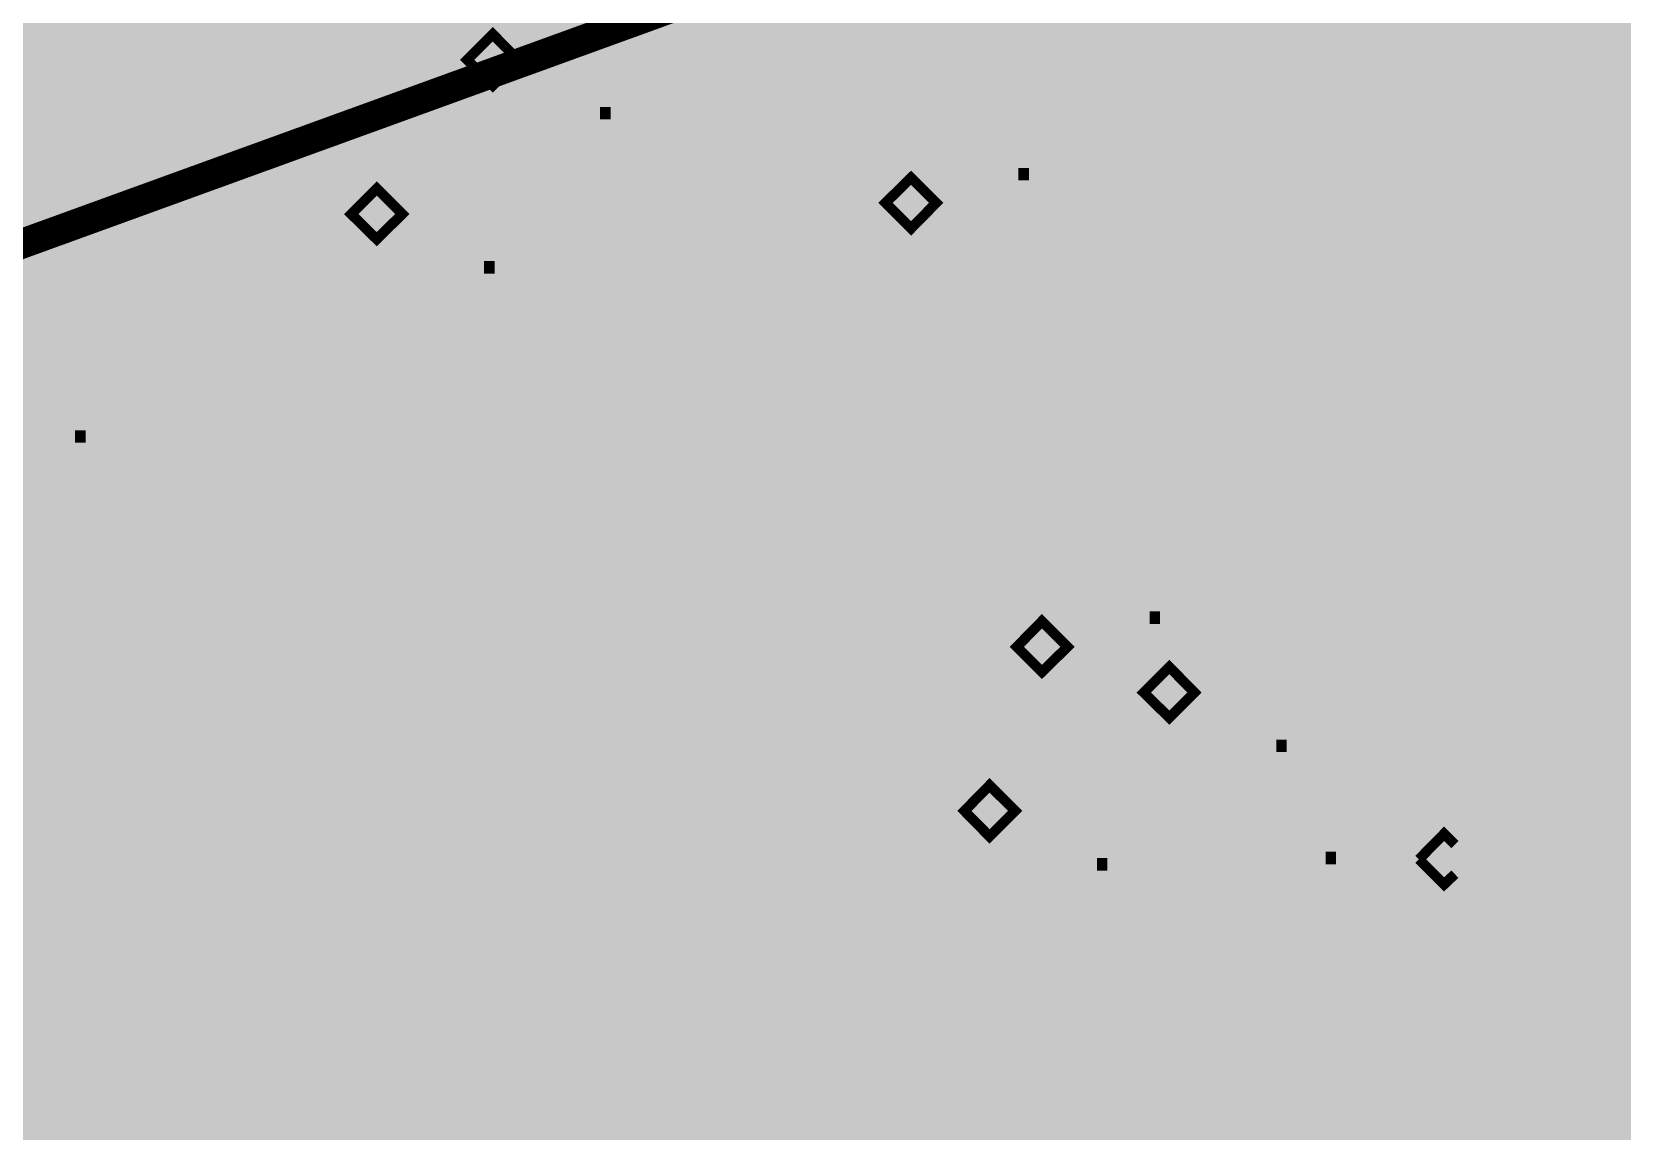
# Model space of a CAD drawing. Header units: millimetres. Extents: x 92 to 588, y 96 to 434.
# Drawn here: x 525.2 to 588.2, y 223.9 to 267.5 of the extents above; entities that cross this region are included whole.
import ezdxf

# ---------------------------------------------------------------- set-up
doc = ezdxf.new("R2010")
doc.units = ezdxf.units.MM
doc.layers.add('H', color=7, linetype='Continuous')
doc.layers.add('P', color=7, linetype='Continuous')

msp = doc.modelspace()

# ---------------------------------------------------------------- hatches: boundary and pattern name
at = {"layer": 'H', "linetype": 'Continuous'}
for points in [[(291.162, 223.903), (291.162, 433.788), (588.166, 433.788), (588.166, 223.903), (291.162, 223.903)], [(543.38, 265.389), (542.375, 266.395), (543.38, 267.4), (544.368, 266.395), (543.38, 265.389)], [(544.298, 263.996), (544.139, 264.031), (544.068, 264.049), (543.998, 264.084), (543.857, 264.172), (543.804, 264.225), (543.751, 264.296), (543.645, 264.49), (543.592, 264.596), (543.557, 264.719), (543.522, 265.019), (543.522, 265.354), (543.557, 265.654), (543.592, 265.795), (543.627, 265.918), (543.733, 266.165), (543.804, 266.254), (543.874, 266.359), (544.068, 266.501), (544.174, 266.571), (544.28, 266.624), (544.545, 266.677), (544.686, 266.677), (544.774, 266.677), (544.845, 266.677), (544.915, 266.659), (544.968, 266.642), (544.968, 266.307), (544.915, 266.342), (544.827, 266.359), (544.739, 266.377), (544.633, 266.377), (544.562, 266.377), (544.404, 266.342), (544.28, 266.289), (544.174, 266.218), (544.121, 266.165), (544.068, 266.113), (543.98, 265.971), (543.927, 265.813), (543.892, 265.619), (543.874, 265.513), (543.998, 265.336), (543.874, 265.266), (543.874, 265.231), (543.874, 265.195), (543.874, 265.16), (543.874, 265.107), (543.874, 264.984), (543.91, 264.754), (543.927, 264.666), (543.945, 264.596), (544.015, 264.472), (544.051, 264.419), (544.139, 264.349), (544.21, 264.313), (544.298, 264.278), (544.386, 264.278), (544.474, 264.278), (544.615, 264.331), (544.686, 264.384), (544.721, 264.419), (544.756, 264.454), (544.792, 264.56), (544.845, 264.719), (544.845, 264.878), (544.845, 264.948), (544.827, 265.072), (544.809, 265.142), (544.792, 265.195), (544.721, 265.283), (544.668, 265.319), (544.633, 265.354), (544.562, 265.389), (544.509, 265.389), (544.439, 265.407), (544.333, 265.407), (544.227, 265.407), (544.104, 265.372), (543.998, 265.336), (543.874, 265.513), (543.998, 265.601), (544.139, 265.654), (544.192, 265.672), (544.333, 265.689), (544.421, 265.689), (544.562, 265.689), (544.686, 265.672), (544.739, 265.654), (544.862, 265.583), (544.915, 265.548), (544.986, 265.478), (545.091, 265.354), (545.127, 265.266), (545.162, 265.178), (545.197, 264.984), (545.197, 264.878), (545.197, 264.79), (545.162, 264.596), (545.127, 264.507), (545.091, 264.437), (545.003, 264.296), (544.95, 264.243), (544.897, 264.172), (544.774, 264.084), (544.703, 264.049), (544.615, 264.031), (544.456, 263.996), (544.298, 263.996)], [(545.885, 263.996), (545.815, 263.996), (545.726, 264.013), (545.656, 264.031), (545.656, 264.366), (545.726, 264.331), (545.815, 264.313), (545.903, 264.296), (546.009, 264.296), (546.079, 264.296), (546.238, 264.331), (546.379, 264.384), (546.485, 264.454), (546.538, 264.525), (546.591, 264.578), (546.661, 264.719), (546.714, 264.878), (546.75, 265.054), (546.75, 265.16), (546.661, 265.336), (546.767, 265.407), (546.767, 265.478), (546.767, 265.513), (546.767, 265.566), (546.767, 265.689), (546.732, 265.901), (546.714, 265.989), (546.697, 266.077), (546.626, 266.201), (546.591, 266.254), (546.538, 266.289), (546.467, 266.342), (546.432, 266.359), (546.344, 266.395), (546.256, 266.395), (546.15, 266.395), (546.026, 266.342), (545.956, 266.289), (545.92, 266.254), (545.885, 266.201), (545.832, 266.113), (545.797, 265.936), (545.797, 265.795), (545.797, 265.724), (545.815, 265.583), (545.832, 265.53), (545.85, 265.478), (545.92, 265.389), (545.973, 265.354), (546.009, 265.319), (546.079, 265.283), (546.115, 265.283), (546.203, 265.266), (546.291, 265.266), (546.414, 265.266), (546.538, 265.301), (546.661, 265.336), (546.75, 265.16), (546.626, 265.072), (546.485, 265.019), (546.432, 265.001), (546.291, 264.984), (546.22, 264.984), (546.079, 264.984), (545.956, 265.001), (545.903, 265.019), (545.779, 265.089), (545.726, 265.125), (545.656, 265.178), (545.55, 265.319), (545.515, 265.389), (545.48, 265.478), (545.444, 265.672), (545.444, 265.795), (545.444, 265.883), (545.48, 266.077), (545.497, 266.148), (545.532, 266.236), (545.621, 266.377), (545.674, 266.43), (545.744, 266.501), (545.868, 266.589), (545.938, 266.624), (546.026, 266.642), (546.185, 266.677), (546.256, 266.677), (546.344, 266.677), (546.503, 266.642), (546.591, 266.624), (546.661, 266.589), (546.785, 266.501), (546.838, 266.448), (546.891, 266.377), (546.996, 266.183), (547.049, 266.077), (547.067, 265.954), (547.12, 265.672), (547.12, 265.495), (547.12, 265.336), (547.085, 265.037), (547.049, 264.878), (546.996, 264.737), (546.891, 264.507), (546.838, 264.402), (546.75, 264.313), (546.573, 264.155), (546.467, 264.102), (546.361, 264.049), (546.097, 263.996), (545.956, 263.996), (545.885, 263.996)], [(549.572, 264.049), (549.572, 264.931), (549.572, 265.213), (549.572, 266.218), (548.707, 265.213), (549.572, 265.213), (549.572, 264.931), (548.443, 264.931), (548.443, 265.301), (549.589, 266.624), (549.907, 266.624), (549.907, 265.213), (550.224, 265.213), (550.224, 264.931), (549.907, 264.931), (549.907, 264.049), (549.572, 264.049)], [(550.701, 264.049), (550.701, 264.313), (551.177, 264.313), (551.177, 266.042), (550.701, 266.042), (550.701, 266.271), (550.842, 266.271), (551.036, 266.324), (551.106, 266.359), (551.177, 266.43), (551.23, 266.536), (551.247, 266.642), (551.512, 266.642), (551.512, 264.313), (551.971, 264.313), (551.971, 264.049), (550.701, 264.049)], [(547.596, 264.049), (547.596, 264.543), (548.02, 264.543), (548.02, 264.049), (547.596, 264.049)], [(562.748, 261.597), (562.642, 261.597), (562.466, 261.65), (562.307, 261.72), (562.166, 261.844), (562.113, 261.932), (562.078, 262.02), (562.007, 262.232), (561.954, 262.479), (561.919, 262.779), (561.919, 263.114), (561.954, 263.414), (562.007, 263.678), (562.078, 263.872), (562.131, 263.961), (562.184, 264.049), (562.307, 264.172), (562.466, 264.243), (562.642, 264.278), (562.748, 264.296), (562.748, 263.996), (562.677, 263.996), (562.554, 263.961), (562.519, 263.925), (562.466, 263.89), (562.395, 263.802), (562.36, 263.731), (562.342, 263.661), (562.307, 263.502), (562.289, 263.396), (562.272, 263.184), (562.272, 262.691), (562.289, 262.497), (562.307, 262.391), (562.342, 262.232), (562.36, 262.161), (562.395, 262.091), (562.466, 262.003), (562.501, 261.95), (562.554, 261.932), (562.677, 261.879), (562.819, 261.879), (562.942, 261.914), (562.977, 261.95), (563.03, 261.985), (563.101, 262.091), (563.136, 262.161), (563.154, 262.232), (563.189, 262.391), (563.207, 262.479), (563.224, 262.691), (563.224, 262.938), (563.224, 263.202), (563.207, 263.414), (563.189, 263.502), (563.154, 263.661), (563.136, 263.731), (563.101, 263.802), (563.03, 263.89), (562.977, 263.925), (562.942, 263.961), (562.819, 263.996), (562.748, 263.996), (562.748, 264.296), (562.854, 264.278), (563.03, 264.243), (563.189, 264.155), (563.33, 264.031), (563.365, 263.961), (563.418, 263.872), (563.489, 263.661), (563.542, 263.396), (563.577, 263.114), (563.577, 262.938), (563.577, 262.779), (563.542, 262.479), (563.489, 262.214), (563.418, 262.003), (563.365, 261.932), (563.312, 261.844), (563.189, 261.72), (563.03, 261.65), (562.854, 261.597), (562.748, 261.597)], [(567.74, 261.597), (567.652, 261.597), (567.475, 261.632), (567.387, 261.65), (567.316, 261.685), (567.175, 261.756), (567.122, 261.809), (567.07, 261.862), (566.981, 261.985), (566.964, 262.056), (566.928, 262.144), (566.893, 262.285), (566.893, 262.373), (566.911, 262.461), (566.964, 262.655), (567.017, 262.743), (567.07, 262.832), (567.228, 262.973), (567.334, 263.026), (567.475, 262.902), (567.369, 262.779), (567.316, 262.708), (567.281, 262.638), (567.246, 262.479), (567.246, 262.391), (567.246, 262.285), (567.316, 262.091), (567.387, 262.003), (567.458, 261.932), (567.634, 261.862), (567.74, 261.844), (567.846, 261.862), (568.022, 261.914), (568.093, 261.985), (568.163, 262.056), (568.216, 262.232), (568.234, 262.338), (568.216, 262.408), (568.198, 262.549), (568.163, 262.585), (568.128, 262.638), (568.004, 262.743), (567.916, 262.779), (567.863, 262.814), (567.757, 262.849), (567.669, 262.902), (567.546, 262.938), (567.475, 262.902), (567.334, 263.026), (567.246, 263.096), (567.105, 263.22), (567.052, 263.29), (567.017, 263.361), (566.964, 263.52), (566.964, 263.608), (566.964, 263.678), (566.999, 263.819), (567.052, 263.943), (567.122, 264.049), (567.175, 264.102), (567.246, 264.155), (567.369, 264.225), (567.51, 264.26), (567.652, 264.296), (567.74, 264.296), (567.828, 264.296), (567.987, 264.278), (568.128, 264.225), (568.251, 264.155), (568.357, 264.066), (568.428, 263.961), (568.481, 263.837), (568.516, 263.714), (568.516, 263.643), (568.516, 263.555), (568.463, 263.378), (568.41, 263.29), (568.357, 263.22), (568.216, 263.079), (568.128, 263.026), (567.987, 263.167), (568.093, 263.29), (568.128, 263.361), (568.145, 263.414), (568.181, 263.555), (568.181, 263.625), (568.181, 263.714), (568.11, 263.855), (568.057, 263.925), (568.04, 263.961), (567.969, 263.996), (567.846, 264.031), (567.74, 264.049), (567.652, 264.031), (567.493, 263.978), (567.422, 263.943), (567.405, 263.908), (567.352, 263.855), (567.316, 263.749), (567.316, 263.661), (567.316, 263.59), (567.334, 263.484), (567.369, 263.431), (567.405, 263.396), (567.493, 263.308), (567.546, 263.273), (567.616, 263.237), (567.722, 263.202), (567.828, 263.149), (567.916, 263.114), (567.987, 263.167), (568.128, 263.026), (568.234, 262.955), (568.41, 262.832), (568.463, 262.761), (568.516, 262.691), (568.569, 262.479), (568.586, 262.373), (568.586, 262.285), (568.551, 262.144), (568.481, 262.003), (568.392, 261.879), (568.34, 261.809), (568.287, 261.756), (568.145, 261.685), (567.987, 261.632), (567.828, 261.597), (567.74, 261.597)], [(560.155, 261.65), (561.337, 263.925), (559.996, 263.925), (559.996, 264.243), (561.637, 264.243), (561.637, 263.855), (560.525, 261.65), (560.155, 261.65)], [(565.217, 261.65), (565.217, 261.914), (565.676, 261.914), (565.676, 263.643), (565.217, 263.643), (565.217, 263.89), (565.341, 263.89), (565.535, 263.925), (565.605, 263.961), (565.694, 264.031), (565.729, 264.137), (565.747, 264.243), (566.011, 264.243), (566.011, 261.914), (566.47, 261.914), (566.47, 261.65), (565.217, 261.65)], [(559.838, 259.763), (558.832, 260.768), (559.838, 261.756), (560.825, 260.768), (559.838, 259.763)], [(564.053, 261.65), (564.053, 262.144), (564.477, 262.144), (564.477, 261.65), (564.053, 261.65)], [(538.812, 259.339), (537.807, 260.327), (538.812, 261.332), (539.817, 260.327), (538.812, 259.339)], [(539.13, 257.981), (540.329, 260.256), (538.988, 260.256), (538.988, 260.574), (540.629, 260.574), (540.629, 260.186), (539.5, 257.981), (539.13, 257.981)], [(541.722, 257.928), (541.722, 258.21), (541.793, 258.21), (541.916, 258.246), (541.969, 258.281), (542.005, 258.316), (542.075, 258.422), (542.11, 258.493), (542.128, 258.563), (542.163, 258.722), (542.181, 258.81), (542.199, 259.022), (542.199, 259.269), (542.199, 259.533), (542.181, 259.745), (542.163, 259.833), (542.128, 259.992), (542.11, 260.062), (542.075, 260.133), (542.005, 260.221), (541.969, 260.256), (541.916, 260.292), (541.793, 260.327), (541.652, 260.327), (541.546, 260.292), (541.493, 260.256), (541.44, 260.221), (541.37, 260.133), (541.352, 260.062), (541.317, 259.992), (541.281, 259.833), (541.281, 259.727), (541.264, 259.516), (541.264, 259.022), (541.264, 258.828), (541.281, 258.722), (541.317, 258.563), (541.352, 258.493), (541.37, 258.422), (541.44, 258.334), (541.493, 258.281), (541.528, 258.246), (541.652, 258.21), (541.722, 258.21), (541.722, 257.928), (541.617, 257.928), (541.44, 257.981), (541.281, 258.052), (541.158, 258.175), (541.105, 258.263), (541.052, 258.351), (540.982, 258.563), (540.929, 258.81), (540.911, 259.11), (540.911, 259.445), (540.929, 259.745), (540.982, 260.009), (541.052, 260.203), (541.105, 260.292), (541.158, 260.38), (541.281, 260.486), (541.44, 260.574), (541.634, 260.609), (541.722, 260.627), (541.828, 260.609), (542.022, 260.574), (542.181, 260.486), (542.305, 260.362), (542.357, 260.292), (542.41, 260.203), (542.481, 259.992), (542.534, 259.727), (542.551, 259.445), (542.551, 259.269), (542.551, 259.11), (542.534, 258.81), (542.481, 258.545), (542.393, 258.334), (542.357, 258.246), (542.305, 258.175), (542.163, 258.052), (542.022, 257.981), (541.828, 257.928), (541.722, 257.928)], [(544.809, 257.928), (544.721, 257.928), (544.562, 257.963), (544.492, 257.981), (544.421, 258.016), (544.298, 258.104), (544.245, 258.157), (544.174, 258.246), (544.068, 258.422), (544.033, 258.545), (543.998, 258.669), (543.963, 258.951), (543.945, 259.11), (543.963, 259.286), (543.998, 259.586), (544.015, 259.727), (544.068, 259.851), (544.174, 260.098), (544.227, 260.203), (544.315, 260.292), (544.492, 260.45), (544.598, 260.503), (544.721, 260.556), (544.968, 260.609), (545.109, 260.609), (545.197, 260.609), (545.268, 260.609), (545.338, 260.592), (545.409, 260.574), (545.409, 260.239), (545.338, 260.274), (545.25, 260.292), (545.162, 260.309), (545.074, 260.309), (544.986, 260.309), (544.845, 260.292), (544.703, 260.239), (544.598, 260.151), (544.545, 260.098), (544.492, 260.045), (544.421, 259.904), (544.351, 259.745), (544.315, 259.551), (544.315, 259.445), (544.421, 259.269), (544.315, 259.198), (544.298, 259.163), (544.298, 259.128), (544.298, 259.092), (544.298, 259.039), (544.298, 258.916), (544.333, 258.704), (544.351, 258.616), (544.386, 258.528), (544.456, 258.404), (544.492, 258.351), (544.562, 258.281), (544.633, 258.246), (544.721, 258.21), (544.809, 258.21), (544.915, 258.21), (545.039, 258.263), (545.109, 258.334), (545.144, 258.369), (545.18, 258.404), (545.233, 258.493), (545.268, 258.669), (545.285, 258.81), (545.268, 258.881), (545.25, 259.022), (545.233, 259.075), (545.215, 259.128), (545.144, 259.216), (545.091, 259.251), (545.074, 259.286), (544.986, 259.322), (544.95, 259.339), (544.862, 259.339), (544.774, 259.357), (544.65, 259.339), (544.527, 259.304), (544.421, 259.269), (544.315, 259.445), (544.439, 259.533), (544.562, 259.586), (544.633, 259.604), (544.774, 259.639), (544.845, 259.639), (544.986, 259.621), (545.109, 259.604), (545.162, 259.586), (545.285, 259.516), (545.356, 259.48), (545.409, 259.427), (545.515, 259.286), (545.568, 259.216), (545.585, 259.128), (545.621, 258.933), (545.621, 258.722), (545.585, 258.545), (545.568, 258.457), (545.532, 258.369), (545.444, 258.228), (545.391, 258.175), (545.321, 258.122), (545.197, 258.016), (545.127, 257.999), (545.056, 257.963), (544.897, 257.928), (544.809, 257.928)], [(546.961, 257.981), (546.961, 258.863), (546.961, 259.145), (546.961, 260.151), (546.097, 259.145), (546.961, 259.145), (546.961, 258.863), (545.815, 258.863), (545.815, 259.233), (546.979, 260.574), (547.296, 260.574), (547.296, 259.145), (547.596, 259.145), (547.596, 258.863), (547.296, 258.863), (547.296, 257.981), (546.961, 257.981)], [(543.028, 257.981), (543.028, 258.475), (543.451, 258.475), (543.451, 257.981), (543.028, 257.981)], [(524.86, 251.331), (524.86, 251.684), (525.036, 251.843), (525.177, 252.001), (525.336, 252.16), (525.477, 252.319), (525.618, 252.478), (525.83, 252.725), (525.883, 252.83), (525.936, 252.936), (525.989, 253.13), (525.989, 253.236), (525.989, 253.342), (525.953, 253.43), (525.936, 253.465), (525.9, 253.536), (525.865, 253.554), (525.795, 253.607), (525.724, 253.642), (525.636, 253.659), (525.548, 253.659), (525.459, 253.659), (525.371, 253.642), (525.265, 253.607), (525.177, 253.589), (525.107, 253.554), (525.036, 253.518), (524.983, 253.465), (524.93, 253.448), (524.913, 253.801), (525.036, 253.853), (525.212, 253.906), (525.301, 253.942), (525.495, 253.959), (525.671, 253.959), (525.83, 253.942), (525.971, 253.889), (526.094, 253.818), (526.147, 253.765), (526.183, 253.73), (526.271, 253.607), (526.324, 253.483), (526.341, 253.342), (526.341, 253.254), (526.341, 253.113), (526.306, 252.972), (526.271, 252.848), (526.218, 252.742), (526.147, 252.619), (526.059, 252.513), (525.971, 252.407), (525.865, 252.301), (525.706, 252.107), (525.512, 251.931), (525.318, 251.754), (525.177, 251.631), (526.447, 251.631), (526.447, 251.331), (524.86, 251.331)], [(528.105, 251.331), (528.105, 251.596), (528.581, 251.596), (528.581, 253.324), (528.105, 253.324), (528.105, 253.554), (528.229, 253.554), (528.44, 253.607), (528.493, 253.642), (528.529, 253.659), (528.581, 253.712), (528.634, 253.818), (528.634, 253.924), (528.917, 253.924), (528.917, 251.596), (529.375, 251.596), (529.375, 251.331), (528.105, 251.331)], [(530.063, 251.331), (530.063, 251.596), (530.522, 251.596), (530.522, 253.324), (530.063, 253.324), (530.063, 253.554), (530.187, 253.554), (530.381, 253.607), (530.451, 253.642), (530.522, 253.712), (530.575, 253.818), (530.592, 253.924), (530.857, 253.924), (530.857, 251.596), (531.315, 251.596), (531.315, 251.331), (530.063, 251.331)], [(526.941, 251.331), (526.941, 251.825), (527.364, 251.825), (527.364, 251.331), (526.941, 251.331)], [(565.323, 244.205), (566.505, 246.48), (565.165, 246.48), (565.165, 246.78), (566.805, 246.78), (566.805, 246.392), (565.694, 244.205), (565.323, 244.205)], [(567.722, 244.152), (567.528, 244.17), (567.422, 244.187), (567.246, 244.24), (567.105, 244.311), (567.105, 244.664), (567.264, 244.593), (567.422, 244.523), (567.51, 244.487), (567.705, 244.452), (567.793, 244.452), (567.899, 244.452), (568.004, 244.47), (568.057, 244.505), (568.145, 244.558), (568.181, 244.593), (568.251, 244.664), (568.287, 244.752), (568.304, 244.805), (568.322, 244.928), (568.322, 245.052), (568.304, 245.175), (568.287, 245.228), (568.269, 245.263), (568.216, 245.334), (568.181, 245.369), (568.093, 245.404), (568.004, 245.44), (567.899, 245.457), (567.775, 245.457), (567.634, 245.457), (567.634, 245.74), (567.757, 245.74), (567.863, 245.74), (568.057, 245.81), (568.128, 245.845), (568.163, 245.881), (568.216, 245.951), (568.269, 246.075), (568.287, 246.181), (568.269, 246.216), (568.251, 246.304), (568.234, 246.339), (568.216, 246.375), (568.163, 246.428), (568.145, 246.463), (568.075, 246.498), (568.004, 246.516), (567.916, 246.533), (567.828, 246.533), (567.74, 246.533), (567.634, 246.516), (567.546, 246.48), (567.458, 246.463), (567.369, 246.428), (567.316, 246.375), (567.246, 246.339), (567.193, 246.304), (567.175, 246.674), (567.299, 246.727), (567.493, 246.78), (567.581, 246.816), (567.775, 246.833), (567.863, 246.833), (568.022, 246.833), (568.163, 246.798), (568.234, 246.78), (568.34, 246.727), (568.392, 246.692), (568.445, 246.639), (568.534, 246.551), (568.569, 246.48), (568.604, 246.428), (568.622, 246.286), (568.622, 246.216), (568.622, 246.11), (568.551, 245.916), (568.481, 245.845), (568.41, 245.757), (568.251, 245.651), (568.145, 245.634), (568.234, 245.581), (568.322, 245.563), (568.41, 245.51), (568.498, 245.44), (568.534, 245.404), (568.604, 245.299), (568.622, 245.246), (568.657, 245.193), (568.675, 245.052), (568.675, 244.875), (568.639, 244.717), (568.622, 244.646), (568.586, 244.575), (568.498, 244.434), (568.445, 244.381), (568.392, 244.328), (568.251, 244.24), (568.181, 244.205), (568.093, 244.17), (567.916, 244.152), (567.722, 244.152)], [(570.756, 244.152), (570.58, 244.17), (570.474, 244.187), (570.297, 244.24), (570.156, 244.311), (570.156, 244.664), (570.297, 244.593), (570.474, 244.523), (570.562, 244.487), (570.756, 244.452), (570.844, 244.452), (570.95, 244.452), (571.056, 244.47), (571.109, 244.505), (571.197, 244.558), (571.232, 244.593), (571.303, 244.664), (571.338, 244.752), (571.356, 244.805), (571.373, 244.928), (571.373, 245.052), (571.356, 245.175), (571.338, 245.228), (571.303, 245.263), (571.25, 245.334), (571.215, 245.369), (571.144, 245.404), (571.038, 245.44), (570.95, 245.457), (570.827, 245.457), (570.685, 245.457), (570.685, 245.74), (570.791, 245.74), (570.915, 245.74), (571.109, 245.81), (571.179, 245.845), (571.215, 245.881), (571.268, 245.951), (571.32, 246.075), (571.32, 246.181), (571.32, 246.216), (571.303, 246.304), (571.268, 246.375), (571.215, 246.428), (571.197, 246.463), (571.126, 246.498), (571.038, 246.516), (570.968, 246.533), (570.88, 246.533), (570.774, 246.533), (570.685, 246.516), (570.597, 246.48), (570.509, 246.463), (570.421, 246.428), (570.35, 246.375), (570.297, 246.339), (570.245, 246.304), (570.227, 246.674), (570.35, 246.727), (570.527, 246.78), (570.633, 246.816), (570.809, 246.833), (570.897, 246.833), (571.074, 246.833), (571.215, 246.798), (571.268, 246.78), (571.391, 246.727), (571.444, 246.692), (571.497, 246.639), (571.585, 246.551), (571.62, 246.48), (571.638, 246.428), (571.673, 246.286), (571.673, 246.216), (571.673, 246.11), (571.603, 245.916), (571.532, 245.845), (571.462, 245.757), (571.285, 245.651), (571.197, 245.634), (571.285, 245.581), (571.373, 245.563), (571.462, 245.51), (571.55, 245.44), (571.585, 245.404), (571.656, 245.299), (571.673, 245.246), (571.691, 245.193), (571.726, 245.052), (571.726, 244.963), (571.726, 244.875), (571.691, 244.717), (571.673, 244.646), (571.638, 244.575), (571.55, 244.434), (571.497, 244.381), (571.444, 244.328), (571.303, 244.24), (571.232, 244.205), (571.144, 244.17), (570.968, 244.152), (570.756, 244.152)], [(564.988, 242.318), (564, 243.305), (564.988, 244.311), (565.994, 243.305), (564.988, 242.318)], [(569.221, 244.205), (569.221, 244.699), (569.627, 244.699), (569.627, 244.205), (569.221, 244.205)], [(569.998, 240.518), (568.992, 241.506), (569.998, 242.512), (570.985, 241.506), (569.998, 240.518)], [(570.315, 239.16), (571.497, 241.436), (570.156, 241.436), (570.156, 241.753), (571.797, 241.753), (571.797, 241.365), (570.685, 239.16), (570.315, 239.16)], [(572.82, 239.107), (572.714, 239.107), (572.52, 239.143), (572.432, 239.16), (572.238, 239.213), (572.097, 239.266), (572.097, 239.637), (572.255, 239.548), (572.414, 239.478), (572.52, 239.443), (572.696, 239.407), (572.785, 239.407), (572.89, 239.407), (572.996, 239.443), (573.049, 239.46), (573.137, 239.513), (573.173, 239.548), (573.243, 239.637), (573.278, 239.725), (573.296, 239.778), (573.314, 239.883), (573.331, 239.954), (573.314, 240.025), (573.296, 240.13), (573.261, 240.236), (573.208, 240.307), (573.173, 240.324), (573.084, 240.377), (572.996, 240.395), (572.89, 240.413), (572.785, 240.413), (572.626, 240.413), (572.626, 240.712), (572.749, 240.712), (572.855, 240.712), (573.049, 240.765), (573.12, 240.818), (573.155, 240.854), (573.225, 240.907), (573.261, 241.048), (573.278, 241.136), (573.278, 241.189), (573.261, 241.277), (573.225, 241.348), (573.173, 241.4), (573.137, 241.418), (573.067, 241.453), (572.996, 241.489), (572.908, 241.489), (572.82, 241.506), (572.732, 241.489), (572.643, 241.471), (572.538, 241.453), (572.449, 241.418), (572.379, 241.383), (572.308, 241.348), (572.255, 241.312), (572.202, 241.277), (572.185, 241.647), (572.308, 241.7), (572.485, 241.753), (572.573, 241.771), (572.767, 241.806), (572.855, 241.806), (573.014, 241.788), (573.155, 241.771), (573.225, 241.753), (573.349, 241.683), (573.402, 241.647), (573.455, 241.612), (573.543, 241.506), (573.561, 241.453), (573.596, 241.4), (573.631, 241.259), (573.631, 241.171), (573.614, 241.065), (573.543, 240.889), (573.49, 240.801), (573.42, 240.73), (573.243, 240.624), (573.155, 240.589), (573.225, 240.554), (573.331, 240.518), (573.42, 240.483), (573.49, 240.413), (573.525, 240.36), (573.596, 240.272), (573.631, 240.219), (573.649, 240.148), (573.666, 240.007), (573.684, 239.936), (573.666, 239.848), (573.649, 239.689), (573.614, 239.601), (573.578, 239.531), (573.508, 239.407), (573.455, 239.354), (573.384, 239.284), (573.261, 239.196), (573.173, 239.178), (573.084, 239.143), (572.908, 239.107), (572.82, 239.107)], [(575.871, 239.107), (575.695, 239.107), (575.519, 239.143), (575.342, 239.196), (575.201, 239.248), (575.201, 239.619), (575.272, 239.584), (575.342, 239.548), (575.413, 239.513), (575.501, 239.478), (575.607, 239.46), (575.695, 239.425), (575.783, 239.407), (575.889, 239.407), (575.977, 239.407), (576.083, 239.443), (576.136, 239.46), (576.224, 239.531), (576.259, 239.566), (576.312, 239.654), (576.348, 239.742), (576.383, 239.848), (576.383, 239.989), (576.383, 240.06), (576.365, 240.166), (576.348, 240.219), (576.33, 240.254), (576.277, 240.324), (576.242, 240.36), (576.206, 240.395), (576.101, 240.43), (576.065, 240.448), (575.942, 240.466), (575.818, 240.483), (575.677, 240.466), (575.536, 240.448), (575.395, 240.43), (575.307, 240.413), (575.307, 241.753), (576.718, 241.753), (576.718, 241.436), (575.642, 241.436), (575.642, 240.748), (575.695, 240.765), (575.818, 240.765), (575.871, 240.765), (576.065, 240.765), (576.206, 240.73), (576.277, 240.712), (576.4, 240.66), (576.471, 240.607), (576.542, 240.554), (576.63, 240.43), (576.665, 240.36), (576.7, 240.289), (576.736, 240.095), (576.736, 239.989), (576.736, 239.901), (576.7, 239.725), (576.683, 239.637), (576.647, 239.566), (576.559, 239.425), (576.506, 239.354), (576.453, 239.301), (576.312, 239.213), (576.242, 239.178), (576.154, 239.143), (575.977, 239.107), (575.871, 239.107)], [(577.565, 239.107), (577.494, 239.107), (577.424, 239.125), (577.335, 239.125), (577.265, 239.143), (577.265, 239.478), (577.335, 239.46), (577.424, 239.425), (577.512, 239.407), (577.618, 239.407), (577.688, 239.407), (577.847, 239.443), (577.97, 239.495), (578.094, 239.584), (578.147, 239.637), (578.2, 239.689), (578.27, 239.831), (578.323, 239.989), (578.358, 240.166), (578.358, 240.272), (578.27, 240.466), (578.358, 240.518), (578.376, 240.589), (578.376, 240.818), (578.341, 241.03), (578.323, 241.118), (578.305, 241.189), (578.235, 241.33), (578.2, 241.365), (578.147, 241.418), (578.076, 241.471), (578.041, 241.489), (577.953, 241.506), (577.865, 241.524), (577.759, 241.506), (577.635, 241.453), (577.565, 241.4), (577.494, 241.33), (577.441, 241.224), (577.406, 241.065), (577.406, 240.924), (577.406, 240.836), (577.424, 240.712), (577.459, 240.607), (577.529, 240.501), (577.582, 240.466), (577.618, 240.448), (577.688, 240.413), (577.723, 240.395), (577.812, 240.377), (577.9, 240.377), (578.023, 240.377), (578.147, 240.413), (578.27, 240.466), (578.358, 240.272), (578.235, 240.183), (578.094, 240.13), (578.041, 240.113), (577.9, 240.095), (577.829, 240.095), (577.688, 240.095), (577.565, 240.13), (577.512, 240.148), (577.388, 240.201), (577.335, 240.254), (577.265, 240.307), (577.159, 240.43), (577.124, 240.518), (577.088, 240.607), (577.053, 240.801), (577.053, 240.907), (577.053, 241.012), (577.088, 241.189), (577.106, 241.277), (577.141, 241.348), (577.23, 241.489), (577.282, 241.559), (577.353, 241.612), (577.476, 241.7), (577.547, 241.736), (577.635, 241.771), (577.794, 241.788), (577.865, 241.806), (577.953, 241.788), (578.111, 241.771), (578.182, 241.736), (578.253, 241.7), (578.394, 241.612), (578.447, 241.559), (578.5, 241.489), (578.605, 241.312), (578.641, 241.189), (578.676, 241.065), (578.711, 240.783), (578.729, 240.607), (578.711, 240.448), (578.676, 240.148), (578.658, 240.007), (578.605, 239.866), (578.5, 239.619), (578.429, 239.531), (578.358, 239.425), (578.182, 239.266), (578.076, 239.213), (577.97, 239.178), (577.706, 239.125), (577.565, 239.107)], [(574.213, 239.16), (574.213, 239.654), (574.619, 239.654), (574.619, 239.16), (574.213, 239.16)], [(562.924, 235.844), (561.937, 236.85), (562.924, 237.855), (563.93, 236.85), (562.924, 235.844)], [(572.255, 234.751), (573.437, 237.044), (572.097, 237.044), (572.097, 237.343), (573.737, 237.343), (573.737, 236.955), (572.626, 234.751), (572.255, 234.751)], [(575.095, 234.751), (575.095, 235.65), (575.095, 235.932), (575.095, 236.938), (574.213, 235.932), (575.095, 235.932), (575.095, 235.65), (573.949, 235.65), (573.949, 236.003), (575.095, 237.343), (575.43, 237.343), (575.43, 235.932), (575.73, 235.932), (575.73, 235.65), (575.43, 235.65), (575.43, 234.751), (575.095, 234.751)], [(577.794, 234.698), (577.706, 234.715), (577.512, 234.733), (577.406, 234.751), (577.23, 234.803), (577.088, 234.856), (577.088, 235.227), (577.23, 235.156), (577.406, 235.086), (577.494, 235.05), (577.688, 235.015), (577.776, 234.998), (577.882, 235.015), (577.988, 235.033), (578.041, 235.05), (578.129, 235.121), (578.164, 235.156), (578.235, 235.227), (578.27, 235.315), (578.288, 235.368), (578.305, 235.474), (578.305, 235.615), (578.288, 235.738), (578.27, 235.774), (578.253, 235.827), (578.2, 235.897), (578.164, 235.915), (578.076, 235.968), (577.988, 236.003), (577.882, 236.003), (577.759, 236.021), (577.618, 236.021), (577.618, 236.303), (577.741, 236.303), (577.847, 236.303), (578.041, 236.356), (578.111, 236.409), (578.147, 236.444), (578.2, 236.514), (578.253, 236.638), (578.27, 236.744), (578.253, 236.779), (578.235, 236.867), (578.217, 236.903), (578.2, 236.938), (578.147, 236.991), (578.059, 237.061), (577.988, 237.079), (577.9, 237.097), (577.812, 237.097), (577.723, 237.097), (577.618, 237.079), (577.529, 237.044), (577.441, 237.008), (577.353, 236.973), (577.3, 236.938), (577.23, 236.903), (577.177, 236.867), (577.159, 237.238), (577.282, 237.291), (577.476, 237.343), (577.565, 237.361), (577.741, 237.396), (577.847, 237.396), (578.006, 237.396), (578.147, 237.361), (578.217, 237.343), (578.323, 237.291), (578.376, 237.255), (578.429, 237.202), (578.517, 237.114), (578.552, 237.044), (578.588, 236.991), (578.605, 236.85), (578.605, 236.779), (578.605, 236.673), (578.535, 236.479), (578.464, 236.391), (578.394, 236.32), (578.235, 236.215), (578.129, 236.197), (578.217, 236.144), (578.305, 236.109), (578.394, 236.073), (578.482, 236.003), (578.517, 235.968), (578.588, 235.862), (578.605, 235.809), (578.641, 235.756), (578.658, 235.615), (578.658, 235.527), (578.658, 235.438), (578.623, 235.28), (578.605, 235.209), (578.57, 235.139), (578.482, 234.998), (578.429, 234.945), (578.376, 234.892), (578.235, 234.803), (578.164, 234.768), (578.076, 234.733), (577.9, 234.715), (577.794, 234.698)], [(579.434, 234.715), (579.364, 234.715), (579.276, 234.733), (579.205, 234.751), (579.205, 235.068), (579.276, 235.05), (579.364, 235.033), (579.452, 235.015), (579.558, 235.015), (579.628, 235.015), (579.787, 235.033), (579.911, 235.086), (580.034, 235.174), (580.087, 235.227), (580.14, 235.28), (580.21, 235.421), (580.263, 235.58), (580.299, 235.774), (580.299, 235.879), (580.21, 236.056), (580.299, 236.109), (580.316, 236.179), (580.316, 236.409), (580.281, 236.62), (580.263, 236.708), (580.246, 236.797), (580.175, 236.92), (580.14, 236.973), (580.087, 237.008), (580.016, 237.061), (579.981, 237.079), (579.893, 237.114), (579.805, 237.114), (579.699, 237.097), (579.575, 237.061), (579.505, 236.991), (579.47, 236.955), (579.434, 236.92), (579.381, 236.832), (579.346, 236.656), (579.346, 236.514), (579.346, 236.444), (579.364, 236.303), (579.381, 236.25), (579.399, 236.197), (579.47, 236.109), (579.523, 236.073), (579.558, 236.038), (579.628, 236.003), (579.664, 235.985), (579.752, 235.985), (579.84, 235.968), (579.964, 235.985), (580.087, 236.021), (580.21, 236.056), (580.299, 235.879), (580.175, 235.791), (580.034, 235.738), (579.981, 235.721), (579.84, 235.685), (579.77, 235.685), (579.628, 235.703), (579.505, 235.721), (579.452, 235.738), (579.329, 235.809), (579.276, 235.844), (579.205, 235.897), (579.099, 236.038), (579.064, 236.109), (579.029, 236.197), (578.993, 236.391), (578.993, 236.497), (578.993, 236.603), (579.029, 236.779), (579.046, 236.867), (579.082, 236.955), (579.17, 237.097), (579.223, 237.149), (579.293, 237.202), (579.417, 237.291), (579.487, 237.326), (579.575, 237.361), (579.734, 237.396), (579.893, 237.396), (580.052, 237.361), (580.122, 237.326), (580.193, 237.308), (580.334, 237.22), (580.387, 237.167), (580.44, 237.079), (580.546, 236.903), (580.581, 236.797), (580.616, 236.673), (580.651, 236.373), (580.669, 236.197), (580.651, 236.038), (580.616, 235.738), (580.599, 235.597), (580.546, 235.456), (580.44, 235.227), (580.369, 235.121), (580.299, 235.033), (580.122, 234.874), (580.016, 234.821), (579.911, 234.768), (579.646, 234.715), (579.505, 234.715), (579.434, 234.715)], [(563.26, 234.504), (564.441, 236.779), (563.101, 236.779), (563.101, 237.079), (564.741, 237.079), (564.741, 236.691), (563.63, 234.504), (563.26, 234.504)], [(566.082, 234.504), (566.082, 235.386), (566.082, 235.668), (566.082, 236.673), (565.217, 235.668), (566.082, 235.668), (566.082, 235.386), (564.953, 235.386), (564.953, 235.756), (566.099, 237.079), (566.417, 237.079), (566.417, 235.668), (566.734, 235.668), (566.734, 235.386), (566.417, 235.386), (566.417, 234.504), (566.082, 234.504)], [(568.322, 234.504), (568.322, 234.768), (568.78, 234.768), (568.78, 236.497), (568.322, 236.497), (568.322, 236.726), (568.445, 236.726), (568.639, 236.779), (568.71, 236.814), (568.78, 236.885), (568.833, 236.991), (568.851, 237.097), (569.116, 237.097), (569.116, 234.768), (569.574, 234.768), (569.574, 234.504), (568.322, 234.504)], [(570.05, 234.504), (570.05, 234.856), (570.227, 235.015), (570.386, 235.174), (570.527, 235.333), (570.685, 235.491), (570.827, 235.65), (571.021, 235.897), (571.091, 236.003), (571.126, 236.109), (571.179, 236.303), (571.197, 236.409), (571.179, 236.514), (571.162, 236.603), (571.144, 236.638), (571.091, 236.708), (571.056, 236.726), (571.003, 236.779), (570.915, 236.814), (570.844, 236.832), (570.756, 236.832), (570.65, 236.832), (570.562, 236.814), (570.474, 236.797), (570.386, 236.761), (570.315, 236.726), (570.245, 236.691), (570.174, 236.638), (570.139, 236.62), (570.103, 236.973), (570.227, 237.026), (570.403, 237.079), (570.509, 237.114), (570.685, 237.132), (570.862, 237.132), (571.021, 237.114), (571.162, 237.061), (571.285, 236.991), (571.338, 236.938), (571.391, 236.903), (571.462, 236.779), (571.515, 236.656), (571.55, 236.514), (571.55, 236.426), (571.532, 236.285), (571.515, 236.144), (571.462, 236.021), (571.409, 235.915), (571.338, 235.791), (571.25, 235.685), (571.162, 235.58), (571.074, 235.474), (570.897, 235.28), (570.703, 235.103), (570.509, 234.927), (570.386, 234.803), (571.656, 234.803), (571.656, 234.504), (570.05, 234.504)], [(580.81, 233.957), (579.822, 234.945), (580.81, 235.95), (581.234, 235.527), (581.234, 234.362), (580.81, 233.957)], [(567.158, 234.504), (567.158, 234.998), (567.563, 234.998), (567.563, 234.504), (567.158, 234.504)], [(576.154, 234.751), (576.154, 235.244), (576.559, 235.244), (576.559, 234.751), (576.154, 234.751)]]:
    msp.add_hatch(color=7, dxfattribs=at).paths.add_polyline_path(points)

# ---------------------------------------------------------------- linework, layer by layer
at = {"layer": 'P', "color": 7}
for points, const_width in [([(361.1, 426.768), (364.875, 419.165), (457.938, 234.874), (581.234, 279.624)], 1.176), ([(361.1, 426.768), (364.875, 419.165), (457.938, 234.874), (581.234, 279.624)], 0.26), ([(361.1, 426.768), (364.875, 419.165), (457.938, 234.874), (581.234, 279.624)], 0.26), ([(542.375, 266.395), (543.38, 265.389), (544.368, 266.395), (543.38, 267.4), (542.375, 266.395), (542.375, 266.395)], 0.4), ([(558.832, 260.768), (559.838, 259.763), (560.825, 260.768), (559.838, 261.756), (558.832, 260.768), (558.832, 260.768)], 0.4), ([(537.807, 260.327), (538.812, 259.339), (539.817, 260.327), (538.812, 261.332), (537.807, 260.327), (537.807, 260.327)], 0.4), ([(564, 243.305), (564.988, 242.318), (565.994, 243.305), (564.988, 244.311), (564, 243.305), (564, 243.305)], 0.4), ([(568.992, 241.506), (569.998, 240.518), (570.985, 241.506), (569.998, 242.512), (568.992, 241.506), (568.992, 241.506)], 0.4), ([(561.937, 236.85), (562.924, 235.844), (563.93, 236.85), (562.924, 237.855), (561.937, 236.85), (561.937, 236.85)], 0.4), ([(581.234, 235.527), (580.81, 235.95), (579.822, 234.945), (579.822, 234.945)], 0.4), ([(579.822, 234.945), (580.81, 233.957), (581.234, 234.362)], 0.4)]:
    msp.add_lwpolyline(points, dxfattribs=dict(at, const_width=const_width))

doc.saveas('drawing.dxf')
